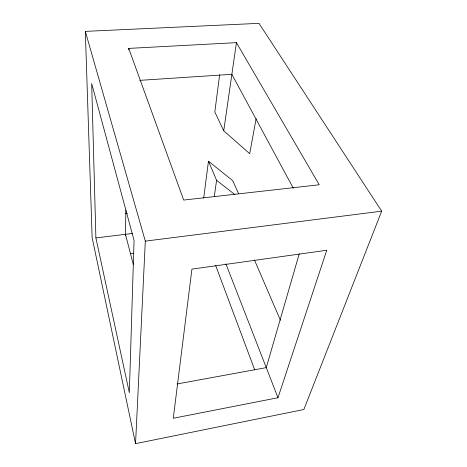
<?xml version="1.0" encoding="UTF-8"?>
<svg xmlns="http://www.w3.org/2000/svg" width="467" height="467" viewBox="0 0 467 467"><rect width="100%" height="100%" fill="white"/><g stroke="black" fill="none" stroke-linecap="round" stroke-linejoin="round"><path stroke-width="0.7" d="M125.425 235.724L125.874 210.22M128.705 49.852L128.729 48.399L236.43 42.649L319.23 184.763L183.694 200.063L128.729 48.399M135.547 443.65L145.319 241.135L85.327 31.382L258.992 23.35L381.673 211.16L303.865 409.506L135.547 443.65L92.145 237.691L85.327 31.382M203.7 198.096L208.463 161.203L232.759 180.694L238.631 193.729M219.636 74.708L214.82 111.975L223.734 130.795L249.699 153.672L256.132 118.63M214.236 196.73L216.6 180.332L208.463 161.203M223.734 130.795L236.43 42.649M299.213 253.885L266.266 367.634L177.081 383.967M277.976 397.732L326.754 250.259L191.931 269.12L173.286 418.257L277.976 397.732L225.9 263.849M130.153 253.715L133.766 253.242M145.319 241.135L381.673 211.16M95.898 237.937L91.678 83.517L134.058 240.406L129.341 392.712L95.898 237.937L132.646 233.407M125.244 213.565L127.398 213.32M139.756 80.359L231.871 74.306L293.299 188.219M216.6 180.332L234.959 194.669M254.462 259.991L280.428 320.251M215.655 265.454L254.725 369.94M125.448 234.294L133.317 264.532"/></g></svg>
